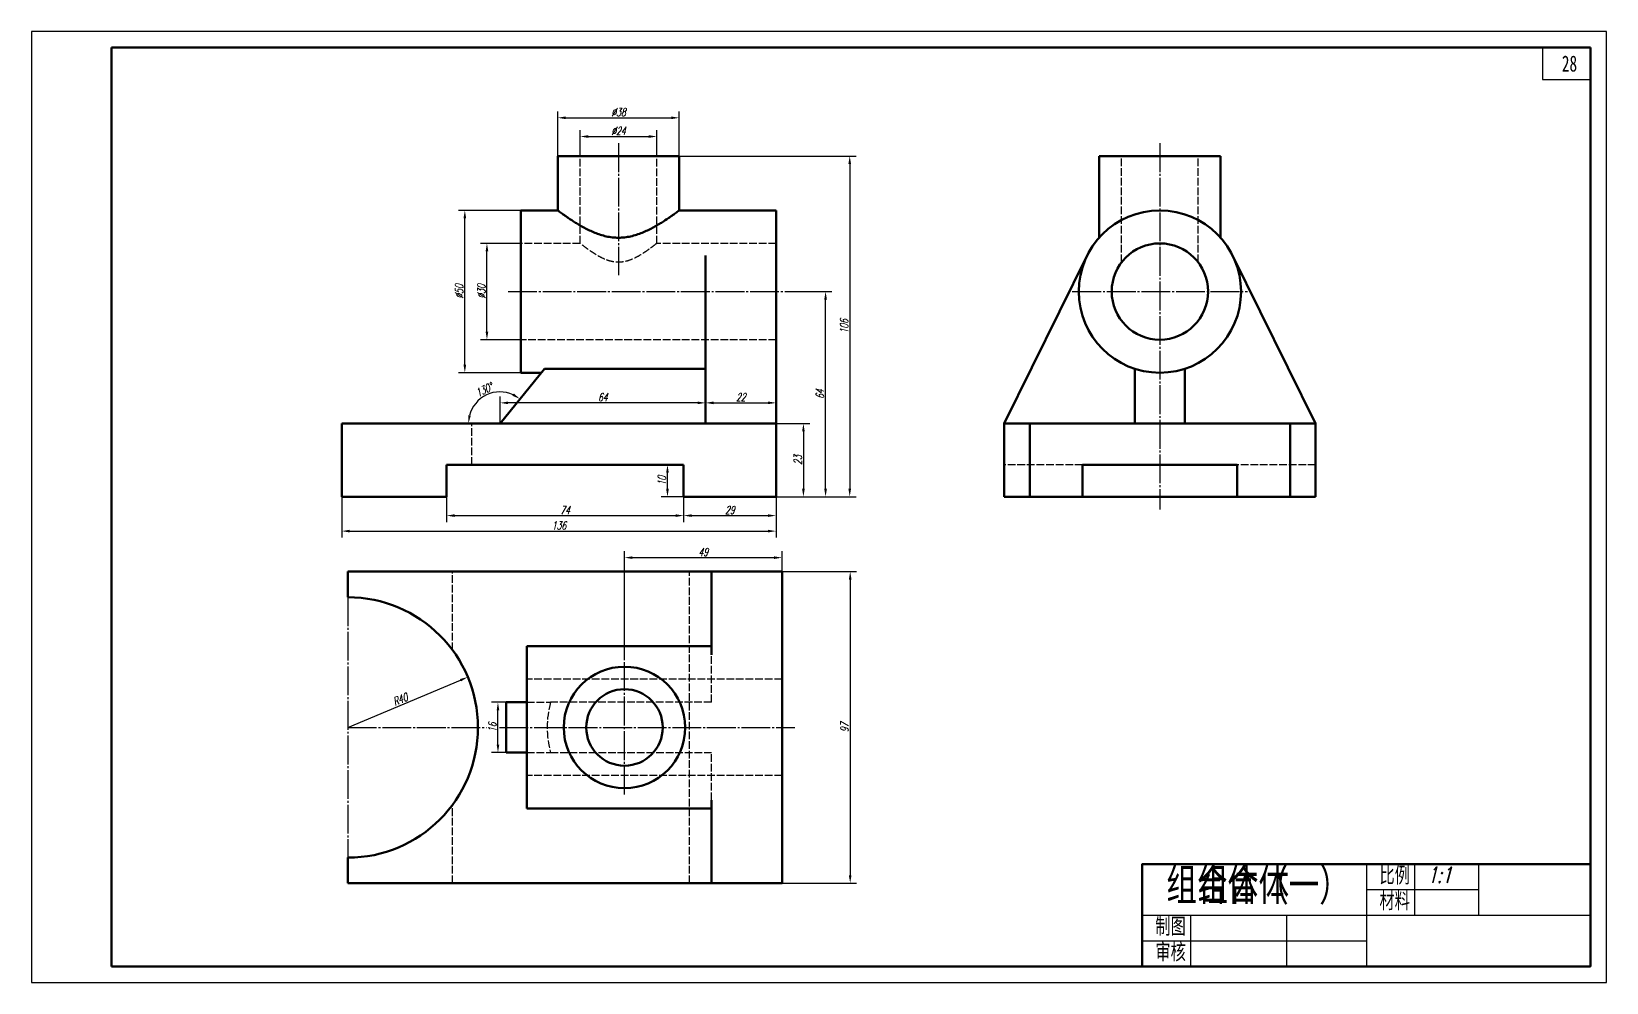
# Model space of a CAD drawing. Header units: millimetres. Extents: x 94 to 2877, y 87 to 1089.
# Drawn here: x 1823 to 2315, y 791.8 to 1088.8 of the extents above; entities that cross this region are included whole.
import ezdxf

# ---------------------------------------------------------------- set-up
doc = ezdxf.new("R2010")
doc.units = ezdxf.units.MM
doc.header["$LTSCALE"] = 0.6
doc.header["$PDMODE"] = 33
doc.header["$PDSIZE"] = 1.5
doc.linetypes.add('myCENTER', pattern=[18, 15, -1, 1, -1])
doc.linetypes.add('myHIDDEN', pattern=[5, 4, -1])
doc.layers.get('Defpoints').update_dxf_attribs({"lineweight": 20})
for name, color, linetype, lineweight in [('答案中心线', 1, 'myCENTER', 25), ('答案尺寸', 1, 'Continuous', 25), ('答案文字', 1, 'Continuous', 25), ('答案标注', 1, 'Continuous', 25), ('答案粗实线', 1, 'Continuous', 50), ('答案细实线', 1, 'Continuous', 25), ('答案虚线', 1, 'myHIDDEN', 25)]:
    doc.layers.add(name, color=color, linetype=linetype, lineweight=lineweight)
doc.styles.add('尺寸文字1-2.5号', font='txt.shx', dxfattribs={"width": 0.7, "oblique": 15, "height": 2.5})
doc.styles.add('标题汉字1-5号', font='', dxfattribs={"width": 0.7, "height": 5})
doc.styles.get('标题汉字1-5号').set_extended_font_data('SimSun')
doc.dimstyles.new('尺寸25', dxfattribs={"dimtxt": 2.5, "dimasz": 2.5, "dimexe": 2, "dimexo": 0, "dimgap": 0.5, "dimtad": 1, "dimdec": 0, "dimdsep": 46, "dimtxsty": '尺寸文字1-2.5号', "dimcen": 0, "dimadec": 0, "dimazin": 0, "dimtfac": 1, "dimtdec": 0, "dimtmove": 0, "dimatfit": 3, "dimfxl": 1, "dimarcsym": 0})
doc.dimstyles.new('尺寸25$4', dxfattribs={"dimtxt": 2.5, "dimasz": 2.5, "dimexe": 1, "dimexo": 0, "dimgap": 0.5, "dimtad": 1, "dimdec": 0, "dimdsep": 46, "dimtxsty": '尺寸文字1-2.5号', "dimcen": 0, "dimadec": 0, "dimazin": 0, "dimtfac": 1, "dimtdec": 0, "dimtmove": 0, "dimatfit": 1, "dimfxl": 1, "dimarcsym": 0})

# ---------------------------------------------------------------- blocks, each defined once
blk = doc.blocks.new('*D113')
at = {"layer": 'Defpoints', "color": 0}
for p in [(1959.34, 887.14), (1921.83, 871.41)]:
    blk.add_point(p, dxfattribs=at)
at = {"layer": '答案尺寸', "color": 0, "lineweight": -2}
blk.add_line((1921.83, 871.41), (1957.03, 886.17), dxfattribs=at)
at = {"layer": '答案尺寸', "color": 0}
blk.add_solid([(1956.87, 886.55), (1957.19, 885.79), (1959.34, 887.14)], dxfattribs=at)
at = {"layer": '答案尺寸', "color": 0, "insert": (1938.22, 880.18), "char_height": 2.5, "attachment_point": 5, "rotation": 22.7447, "style": '尺寸文字1-2.5号'}
blk.add_mtext('R40', dxfattribs=at)
blk = doc.blocks.new('*D114')
at = {"layer": 'Defpoints', "color": 0}
for p in [(2021.69, 953.47), (2026.75, 953.47), (2026.75, 943.47)]:
    blk.add_point(p, dxfattribs=at)
at = {"layer": '答案尺寸', "color": 0, "lineweight": -2}
for p, q in [((2026.75, 953.47), (2019.69, 953.47)), ((2021.69, 945.97), (2021.69, 950.97)), ((2026.75, 943.47), (2019.69, 943.47))]:
    blk.add_line(p, q, dxfattribs=at)
at = {"layer": '答案尺寸', "color": 0}
for points in [[(2021.28, 950.97), (2022.11, 950.97), (2021.69, 953.47)], [(2021.28, 945.97), (2022.11, 945.97), (2021.69, 943.47)]]:
    blk.add_solid(points, dxfattribs=at)
at = {"layer": '答案尺寸', "color": 0, "insert": (2019.94, 948.47), "char_height": 2.5, "attachment_point": 5, "rotation": 90, "style": '尺寸文字1-2.5号'}
blk.add_mtext('10', dxfattribs=at)
blk = doc.blocks.new('*D115')
at = {"layer": 'Defpoints', "color": 0}
for p in [(1952.69, 943.47), (2026.75, 943.47), (2026.75, 937.57)]:
    blk.add_point(p, dxfattribs=at)
at = {"layer": '答案尺寸', "color": 0, "lineweight": -2}
for p, q in [((1952.69, 943.47), (1952.69, 935.57)), ((2026.75, 943.47), (2026.75, 935.57)), ((1955.19, 937.57), (2024.25, 937.57))]:
    blk.add_line(p, q, dxfattribs=at)
at = {"layer": '答案尺寸', "color": 0}
for points in [[(1955.19, 937.99), (1955.19, 937.15), (1952.69, 937.57)], [(2024.25, 937.99), (2024.25, 937.15), (2026.75, 937.57)]]:
    blk.add_solid(points, dxfattribs=at)
at = {"layer": '答案尺寸', "color": 0, "insert": (1989.72, 939.32), "char_height": 2.5, "attachment_point": 5, "style": '尺寸文字1-2.5号'}
blk.add_mtext('74', dxfattribs=at)
blk = doc.blocks.new('*D116')
at = {"layer": 'Defpoints', "color": 0}
for p in [(1919.95, 943.47), (2055.61, 943.47), (2055.61, 932.73)]:
    blk.add_point(p, dxfattribs=at)
at = {"layer": '答案尺寸', "color": 0, "lineweight": -2}
for p, q in [((1919.95, 943.47), (1919.95, 930.73)), ((2055.61, 943.47), (2055.61, 930.73)), ((1922.45, 932.73), (2053.11, 932.73))]:
    blk.add_line(p, q, dxfattribs=at)
at = {"layer": '答案尺寸', "color": 0}
for points in [[(1922.45, 933.15), (1922.45, 932.31), (1919.95, 932.73)], [(2053.11, 933.15), (2053.11, 932.31), (2055.61, 932.73)]]:
    blk.add_solid(points, dxfattribs=at)
at = {"layer": '答案尺寸', "color": 0, "insert": (1987.78, 934.48), "char_height": 2.5, "attachment_point": 5, "style": '尺寸文字1-2.5号'}
blk.add_mtext('136', dxfattribs=at)
blk = doc.blocks.new('*D117')
at = {"layer": 'Defpoints', "color": 0}
for p in [(2055.61, 966.35), (2055.61, 943.47), (2064.16, 943.47)]:
    blk.add_point(p, dxfattribs=at)
at = {"layer": '答案尺寸', "color": 0, "lineweight": -2}
for p, q in [((2055.61, 966.35), (2066.16, 966.35)), ((2064.16, 963.85), (2064.16, 945.97)), ((2055.61, 943.47), (2066.16, 943.47))]:
    blk.add_line(p, q, dxfattribs=at)
at = {"layer": '答案尺寸', "color": 0}
for points in [[(2063.74, 963.85), (2064.58, 963.85), (2064.16, 966.35)], [(2063.74, 945.97), (2064.58, 945.97), (2064.16, 943.47)]]:
    blk.add_solid(points, dxfattribs=at)
at = {"layer": '答案尺寸', "color": 0, "insert": (2062.41, 954.91), "char_height": 2.5, "attachment_point": 5, "rotation": 90, "style": '尺寸文字1-2.5号'}
blk.add_mtext('23', dxfattribs=at)
blk = doc.blocks.new('*D118')
at = {"layer": 'Defpoints', "color": 0}
for p in [(2059.61, 1007.54), (2071.08, 1007.54), (2055.61, 943.47)]:
    blk.add_point(p, dxfattribs=at)
at = {"layer": '答案尺寸', "color": 0, "lineweight": -2}
for p, q in [((2059.61, 1007.54), (2073.08, 1007.54)), ((2071.08, 945.97), (2071.08, 1005.04)), ((2055.61, 943.47), (2073.08, 943.47))]:
    blk.add_line(p, q, dxfattribs=at)
at = {"layer": '答案尺寸', "color": 0}
for points in [[(2070.67, 1005.04), (2071.5, 1005.04), (2071.08, 1007.54)], [(2070.67, 945.97), (2071.5, 945.97), (2071.08, 943.47)]]:
    blk.add_solid(points, dxfattribs=at)
at = {"layer": '答案尺寸', "color": 0, "insert": (2069.33, 975.51), "char_height": 2.5, "attachment_point": 5, "rotation": 90, "style": '尺寸文字1-2.5号'}
blk.add_mtext('64', dxfattribs=at)
blk = doc.blocks.new('*D119')
at = {"layer": 'Defpoints', "color": 0}
for p in [(2025.36, 1049.86), (2056.24, 943.47), (2078.62, 943.47)]:
    blk.add_point(p, dxfattribs=at)
at = {"layer": '答案尺寸', "color": 0, "lineweight": -2}
for p, q in [((2025.36, 1049.86), (2080.62, 1049.86)), ((2078.62, 1047.36), (2078.62, 945.97)), ((2056.24, 943.47), (2080.62, 943.47))]:
    blk.add_line(p, q, dxfattribs=at)
at = {"layer": '答案尺寸', "color": 0}
for points in [[(2078.21, 1047.36), (2079.04, 1047.36), (2078.62, 1049.86)], [(2078.21, 945.97), (2079.04, 945.97), (2078.62, 943.47)]]:
    blk.add_solid(points, dxfattribs=at)
at = {"layer": '答案尺寸', "color": 0, "insert": (2076.87, 996.67), "char_height": 2.5, "attachment_point": 5, "rotation": 90, "style": '尺寸文字1-2.5号'}
blk.add_mtext('106', dxfattribs=at)
blk = doc.blocks.new('*D120')
at = {"layer": 'Defpoints', "color": 0}
for p in [(1965.3, 1022.59), (1975.91, 1022.59), (1975.91, 992.49)]:
    blk.add_point(p, dxfattribs=at)
at = {"layer": '答案尺寸', "color": 0, "lineweight": -2}
for p, q in [((1975.91, 1022.59), (1963.3, 1022.59)), ((1965.3, 994.99), (1965.3, 1020.09)), ((1975.91, 992.49), (1963.3, 992.49))]:
    blk.add_line(p, q, dxfattribs=at)
at = {"layer": '答案尺寸', "color": 0}
for points in [[(1964.88, 1020.09), (1965.71, 1020.09), (1965.3, 1022.59)], [(1964.88, 994.99), (1965.71, 994.99), (1965.3, 992.49)]]:
    blk.add_solid(points, dxfattribs=at)
at = {"layer": '答案尺寸', "color": 0, "insert": (1963.55, 1007.54), "char_height": 2.5, "attachment_point": 5, "rotation": 90, "style": '尺寸文字1-2.5号'}
blk.add_mtext('%%c30', dxfattribs=at)
blk = doc.blocks.new('*D121')
at = {"layer": 'Defpoints', "color": 0}
for p in [(1958.39, 1032.89), (1975.91, 1032.89), (1975.91, 982.19)]:
    blk.add_point(p, dxfattribs=at)
at = {"layer": '答案尺寸', "color": 0, "lineweight": -2}
for p, q in [((1975.91, 1032.89), (1956.39, 1032.89)), ((1958.39, 984.69), (1958.39, 1030.39)), ((1975.91, 982.19), (1956.39, 982.19))]:
    blk.add_line(p, q, dxfattribs=at)
at = {"layer": '答案尺寸', "color": 0}
for points in [[(1957.97, 1030.39), (1958.81, 1030.39), (1958.39, 1032.89)], [(1957.97, 984.69), (1958.81, 984.69), (1958.39, 982.19)]]:
    blk.add_solid(points, dxfattribs=at)
at = {"layer": '答案尺寸', "color": 0, "insert": (1956.64, 1007.54), "char_height": 2.5, "attachment_point": 5, "rotation": 90, "style": '尺寸文字1-2.5号'}
blk.add_mtext('%%c50', dxfattribs=at)
blk = doc.blocks.new('*D122')
at = {"layer": 'Defpoints', "color": 0}
for p in [(2018.33, 1055.96), (1994.44, 1049.86), (2018.33, 1049.86)]:
    blk.add_point(p, dxfattribs=at)
at = {"layer": '答案尺寸', "color": 0, "lineweight": -2}
for p, q in [((1994.44, 1049.86), (1994.44, 1057.96)), ((2018.33, 1049.86), (2018.33, 1057.96)), ((1996.94, 1055.96), (2015.83, 1055.96))]:
    blk.add_line(p, q, dxfattribs=at)
at = {"layer": '答案尺寸', "color": 0}
for points in [[(1996.94, 1056.38), (1996.94, 1055.54), (1994.44, 1055.96)], [(2015.83, 1056.38), (2015.83, 1055.54), (2018.33, 1055.96)]]:
    blk.add_solid(points, dxfattribs=at)
at = {"layer": '答案尺寸', "color": 0, "insert": (2006.39, 1057.71), "char_height": 2.5, "attachment_point": 5, "style": '尺寸文字1-2.5号'}
blk.add_mtext('%%c24', dxfattribs=at)
blk = doc.blocks.new('*D123')
at = {"layer": 'Defpoints', "color": 0}
for p in [(2025.36, 1061.81), (1987.41, 1049.86), (2025.36, 1049.86)]:
    blk.add_point(p, dxfattribs=at)
at = {"layer": '答案尺寸', "color": 0, "lineweight": -2}
for p, q in [((1987.41, 1049.86), (1987.41, 1063.81)), ((2025.36, 1049.86), (2025.36, 1063.81)), ((1989.91, 1061.81), (2022.86, 1061.81))]:
    blk.add_line(p, q, dxfattribs=at)
at = {"layer": '答案尺寸', "color": 0}
for points in [[(1989.91, 1062.23), (1989.91, 1061.4), (1987.41, 1061.81)], [(2022.86, 1062.23), (2022.86, 1061.4), (2025.36, 1061.81)]]:
    blk.add_solid(points, dxfattribs=at)
at = {"layer": '答案尺寸', "color": 0, "insert": (2006.39, 1063.56), "char_height": 2.5, "attachment_point": 5, "style": '尺寸文字1-2.5号'}
blk.add_mtext('%%c38', dxfattribs=at)
blk = doc.blocks.new('*D124')
at = {"layer": 'Defpoints', "color": 0}
for p in [(2057.49, 920.07), (2057.49, 822.75), (2078.77, 822.75)]:
    blk.add_point(p, dxfattribs=at)
at = {"layer": '答案尺寸', "color": 0, "lineweight": -2}
for p, q in [((2057.49, 920.07), (2080.77, 920.07)), ((2078.77, 917.57), (2078.77, 825.25)), ((2057.49, 822.75), (2080.77, 822.75))]:
    blk.add_line(p, q, dxfattribs=at)
at = {"layer": '答案尺寸', "color": 0}
for points in [[(2078.35, 917.57), (2079.19, 917.57), (2078.77, 920.07)], [(2078.35, 825.25), (2079.19, 825.25), (2078.77, 822.75)]]:
    blk.add_solid(points, dxfattribs=at)
at = {"layer": '答案尺寸', "color": 0, "insert": (2077.02, 871.41), "char_height": 2.5, "attachment_point": 5, "rotation": 90, "style": '尺寸文字1-2.5号'}
blk.add_mtext('97', dxfattribs=at)
blk = doc.blocks.new('*D125')
at = {"layer": 'Defpoints', "color": 0}
for p in [(1968.74, 879.26), (1971.27, 879.26), (1971.27, 863.56)]:
    blk.add_point(p, dxfattribs=at)
at = {"layer": '答案尺寸', "color": 0, "lineweight": -2}
for p, q in [((1971.27, 879.26), (1966.74, 879.26)), ((1968.74, 866.06), (1968.74, 876.76)), ((1971.27, 863.56), (1966.74, 863.56))]:
    blk.add_line(p, q, dxfattribs=at)
at = {"layer": '答案尺寸', "color": 0}
for points in [[(1968.33, 876.76), (1969.16, 876.76), (1968.74, 879.26)], [(1968.33, 866.06), (1969.16, 866.06), (1968.74, 863.56)]]:
    blk.add_solid(points, dxfattribs=at)
at = {"layer": '答案尺寸', "color": 0, "insert": (1966.99, 871.41), "char_height": 2.5, "attachment_point": 5, "rotation": 90, "style": '尺寸文字1-2.5号'}
blk.add_mtext('16', dxfattribs=at)
blk = doc.blocks.new('*D126')
at = {"layer": 'Defpoints', "color": 0}
for p in [(2055.61, 972.78), (2033.59, 966.35), (2055.61, 966.35)]:
    blk.add_point(p, dxfattribs=at)
at = {"layer": '答案尺寸', "color": 0, "lineweight": -2}
for p, q in [((2033.59, 966.35), (2033.59, 974.78)), ((2055.61, 966.35), (2055.61, 974.78)), ((2036.09, 972.78), (2053.11, 972.78))]:
    blk.add_line(p, q, dxfattribs=at)
at = {"layer": '答案尺寸', "color": 0}
for points in [[(2036.09, 973.2), (2036.09, 972.37), (2033.59, 972.78)], [(2053.11, 973.2), (2053.11, 972.37), (2055.61, 972.78)]]:
    blk.add_solid(points, dxfattribs=at)
at = {"layer": '答案尺寸', "color": 0, "insert": (2044.6, 974.53), "char_height": 2.5, "attachment_point": 5, "style": '尺寸文字1-2.5号'}
blk.add_mtext('22', dxfattribs=at)
blk = doc.blocks.new('*D127')
at = {"layer": 'Defpoints', "color": 0}
for p in [(1969.39, 972.78), (1969.39, 966.35), (2033.59, 966.35)]:
    blk.add_point(p, dxfattribs=at)
at = {"layer": '答案尺寸', "color": 0, "lineweight": -2}
for p, q in [((1969.39, 966.35), (1969.39, 974.78)), ((2033.59, 966.35), (2033.59, 974.78)), ((2031.09, 972.78), (1971.89, 972.78))]:
    blk.add_line(p, q, dxfattribs=at)
at = {"layer": '答案尺寸', "color": 0}
for points in [[(1971.89, 973.2), (1971.89, 972.37), (1969.39, 972.78)], [(2031.09, 973.2), (2031.09, 972.37), (2033.59, 972.78)]]:
    blk.add_solid(points, dxfattribs=at)
at = {"layer": '答案尺寸', "color": 0, "insert": (2001.49, 974.53), "char_height": 2.5, "attachment_point": 5, "style": '尺寸文字1-2.5号'}
blk.add_mtext('64', dxfattribs=at)
blk = doc.blocks.new('*D128')
at = {"layer": 'Defpoints', "color": 0}
for p in [(2057.49, 924.44), (2057.49, 920.07), (2008.26, 892.39)]:
    blk.add_point(p, dxfattribs=at)
at = {"layer": '答案尺寸', "color": 0, "lineweight": -2}
for p, q in [((2008.26, 892.39), (2008.26, 926.44)), ((2057.49, 920.07), (2057.49, 926.44)), ((2010.76, 924.44), (2054.99, 924.44))]:
    blk.add_line(p, q, dxfattribs=at)
at = {"layer": '答案尺寸', "color": 0}
for points in [[(2010.76, 924.85), (2010.76, 924.02), (2008.26, 924.44)], [(2054.99, 924.85), (2054.99, 924.02), (2057.49, 924.44)]]:
    blk.add_solid(points, dxfattribs=at)
at = {"layer": '答案尺寸', "color": 0, "insert": (2032.88, 926.19), "char_height": 2.5, "attachment_point": 5, "style": '尺寸文字1-2.5号'}
blk.add_mtext('49', dxfattribs=at)
blk = doc.blocks.new('*D129')
at = {"layer": 'Defpoints', "color": 0}
for p in [(2026.75, 943.47), (2055.61, 943.47), (2055.61, 937.57)]:
    blk.add_point(p, dxfattribs=at)
at = {"layer": '答案尺寸', "color": 0, "lineweight": -2}
for p, q in [((2026.75, 943.47), (2026.75, 935.57)), ((2055.61, 943.47), (2055.61, 935.57)), ((2029.25, 937.57), (2053.11, 937.57))]:
    blk.add_line(p, q, dxfattribs=at)
at = {"layer": '答案尺寸', "color": 0}
for points in [[(2029.25, 937.99), (2029.25, 937.15), (2026.75, 937.57)], [(2053.11, 937.99), (2053.11, 937.15), (2055.61, 937.57)]]:
    blk.add_solid(points, dxfattribs=at)
at = {"layer": '答案尺寸', "color": 0, "insert": (2041.18, 939.32), "char_height": 2.5, "attachment_point": 5, "style": '尺寸文字1-2.5号'}
blk.add_mtext('29', dxfattribs=at)
blk = doc.blocks.new('*D137')
at = {"layer": 'Defpoints', "color": 0}
for p in [(1983.26, 983.44), (1968.71, 976.2), (1919.95, 966.35), (1969.39, 966.35), (2033.59, 966.35)]:
    blk.add_point(p, dxfattribs=at)
at = {"layer": '答案尺寸', "color": 0, "lineweight": -2}
blk.add_arc((1969.39, 966.35), 9.87, 65.4921, 165.4483, dxfattribs=at)
at = {"layer": '答案尺寸', "color": 0}
for points in [[(1973.71, 975.69), (1973.27, 974.98), (1975.61, 974.02)], [(1960.25, 968.78), (1959.43, 968.88), (1959.52, 966.35)]]:
    blk.add_solid(points, dxfattribs=at)
at = {"layer": '答案尺寸', "color": 0, "insert": (1964.4, 976.84), "char_height": 2.5, "attachment_point": 5, "rotation": 25.4702, "style": '尺寸文字1-2.5号'}
blk.add_mtext('130%%d', dxfattribs=at)

msp = doc.modelspace()

# ---------------------------------------------------------------- linework, layer by layer
at = {"layer": '答案中心线'}
for p, q in [((2006.388, 1053.86), (2006.388, 1012.692)), ((2175.507, 1053.86), (2175.507, 939.473)), ((1971.907, 1007.541), (2059.614, 1007.541)), ((2148.158, 1007.541), (2202.856, 1007.541)), ((1921.828, 912.083), (1921.828, 830.742)), ((2008.263, 850.438), (2008.263, 892.386)), ((1921.828, 871.412), (1965.174, 871.412)), ((1969.222, 871.412), (2061.49, 871.412))]:
    msp.add_line(p, q, dxfattribs=at)
at = {"layer": '答案粗实线'}
for p, q in [((2310.027, 1083.758), (1848.027, 1083.758)), ((1848.027, 1083.758), (1848.027, 796.758)), ((2310.027, 796.758), (2310.027, 1083.758)), ((1921.828, 920.073), (1921.828, 912.083)), ((2035.462, 920.073), (1921.828, 920.073)), ((2057.49, 920.073), (2035.462, 920.073)), ((2035.462, 920.073), (2035.462, 894.133)), ((2057.49, 894.133), (2057.49, 920.073)), ((1977.782, 896.761), (1977.782, 846.063)), ((1977.782, 896.761), (2035.462, 896.761)), ((2057.49, 848.692), (2057.49, 894.133)), ((1971.267, 863.565), (1971.267, 879.26)), ((1971.267, 879.26), (1977.782, 879.26)), ((1971.267, 863.565), (1977.782, 863.565)), ((2035.462, 848.692), (2035.462, 822.752)), ((2057.49, 822.752), (2057.49, 848.692)), ((1977.782, 846.063), (2035.462, 846.063)), ((1921.828, 830.742), (1921.828, 822.752)), ((2035.462, 822.752), (1921.828, 822.752)), ((2057.49, 822.752), (2035.462, 822.752)), ((1848.027, 796.758), (2310.027, 796.758))]:
    msp.add_line(p, q, dxfattribs=at)
at = {"layer": '答案粗实线', "extrusion": (0, 1, 0)}
for p, q in [((2025.362, 1049.86), (1987.414, 1049.86)), ((1987.414, 1032.89), (1987.414, 1049.86)), ((2025.362, 1032.89), (2025.362, 1049.86)), ((2194.481, 1049.86), (2156.533, 1049.86)), ((2156.533, 1024.351), (2156.533, 1049.86)), ((2194.481, 1024.351), (2194.481, 1049.86)), ((1975.907, 1032.89), (1975.907, 1007.541)), ((1975.907, 1032.89), (1987.414, 1032.89)), ((2025.362, 1032.89), (2055.614, 1032.89)), ((2055.614, 1018.782), (2055.614, 1032.89)), ((2033.586, 1018.782), (2033.586, 966.352)), ((2055.614, 966.352), (2055.614, 1018.782)), ((2126.846, 966.352), (2152.787, 1018.782)), ((2198.227, 1018.782), (2224.168, 966.352)), ((1975.907, 1007.541), (1975.907, 982.192)), ((1969.392, 966.352), (1983.257, 983.437)), ((1975.907, 982.192), (1982.246, 982.192)), ((1983.257, 983.437), (2033.586, 983.437)), ((2167.659, 966.352), (2167.659, 983.437)), ((2183.355, 966.352), (2183.355, 983.437)), ((1919.952, 966.352), (1919.952, 943.473)), ((2033.586, 966.352), (1919.952, 966.352)), ((2055.614, 966.352), (2033.586, 966.352)), ((2055.614, 943.473), (2055.614, 966.352)), ((2126.846, 943.473), (2126.846, 966.352)), ((2126.846, 966.352), (2134.837, 966.352)), ((2134.837, 966.352), (2216.178, 966.352)), ((2134.837, 943.473), (2134.837, 966.352)), ((2216.178, 966.352), (2224.168, 966.352)), ((2216.178, 966.352), (2216.178, 943.473)), ((2224.168, 966.352), (2224.168, 943.473)), ((1952.692, 953.473), (2026.749, 953.473)), ((1952.692, 943.473), (1952.692, 953.473)), ((2026.749, 953.473), (2026.749, 943.473)), ((2151.379, 953.473), (2199.636, 953.473)), ((2151.379, 943.473), (2151.379, 953.473)), ((2199.636, 953.473), (2199.636, 943.473)), ((1952.692, 943.473), (1919.952, 943.473)), ((2055.614, 943.473), (2026.749, 943.473)), ((2134.837, 943.473), (2126.846, 943.473)), ((2151.379, 943.473), (2134.837, 943.473)), ((2199.636, 943.473), (2151.379, 943.473)), ((2216.178, 943.473), (2199.636, 943.473)), ((2224.168, 943.473), (2216.178, 943.473))]:
    msp.add_line(p, q, dxfattribs=at)
at = {"layer": '答案粗实线'}
msp.add_lwpolyline([(2170.027, 796.758), (2310.027, 796.758), (2310.027, 828.758), (2170.027, 828.758)], close=True, dxfattribs=at)
for centre, radius in [((2175.507, 1007.541), 25.349), ((2175.507, 1007.541), 15.048), ((2008.263, 871.412), 18.974), ((2008.263, 871.412), 11.947)]:
    msp.add_circle(centre, radius, dxfattribs=at)
msp.add_arc((1921.828, 871.412), 40.67, 270, 90, dxfattribs=at)
for points, knots in [([(2006.388, 1024.351), (2005.751, 1024.351), (2005.113, 1024.387), (2003.844, 1024.53), (2003.214, 1024.637), (2001.346, 1025.049), (2000.133, 1025.446), (1997.831, 1026.374), (1996.74, 1026.904), (1995.226, 1027.714), (1994.742, 1027.987), (1993.821, 1028.526), (1993.384, 1028.791), (1992.165, 1029.552), (1991.396, 1030.059), (1990.365, 1030.763), (1990.041, 1030.987), (1989.443, 1031.408), (1989.169, 1031.604), (1988.675, 1031.96), (1988.456, 1032.12), (1988.078, 1032.397), (1987.92, 1032.514), (1987.666, 1032.702), (1987.571, 1032.773), (1987.445, 1032.867), (1987.414, 1032.89), (1987.414, 1032.89)], [0, 0, 0, 0, 2.5429311, 2.5429311, 5.0858622, 5.0858622, 10.1717245, 10.1717245, 15.2575867, 15.2575867, 17.8005179, 17.8005179, 20.343449, 20.343449, 25.3235702, 25.3235702, 27.8136308, 27.8136308, 30.3036915, 30.3036915, 32.7937521, 32.7937521, 35.2838127, 35.2838127, 37.7738734, 37.7738734, 40.263934, 40.263934, 40.263934, 40.263934]), ([(2025.362, 1032.89), (2025.362, 1032.89), (2025.331, 1032.867), (2025.205, 1032.773), (2025.11, 1032.702), (2024.857, 1032.514), (2024.698, 1032.397), (2024.32, 1032.12), (2024.101, 1031.96), (2023.608, 1031.604), (2023.333, 1031.408), (2022.735, 1030.987), (2022.411, 1030.763), (2021.38, 1030.059), (2020.612, 1029.552), (2019.393, 1028.791), (2018.955, 1028.526), (2018.034, 1027.987), (2017.55, 1027.714), (2016.037, 1026.904), (2014.945, 1026.374), (2012.643, 1025.446), (2011.431, 1025.049), (2009.563, 1024.637), (2008.932, 1024.53), (2007.663, 1024.387), (2007.025, 1024.351), (2006.388, 1024.351)], [120.7918019, 120.7918019, 120.7918019, 120.7918019, 123.2818626, 123.2818626, 125.7719232, 125.7719232, 128.2619838, 128.2619838, 130.7520444, 130.7520444, 133.2421051, 133.2421051, 135.7321657, 135.7321657, 140.7122869, 140.7122869, 143.2552181, 143.2552181, 145.7981492, 145.7981492, 150.8840114, 150.8840114, 155.9698737, 155.9698737, 158.5128048, 158.5128048, 161.0557359, 161.0557359, 161.0557359, 161.0557359])]:
    msp.add_open_spline(points, degree=3, knots=knots, dxfattribs=at)
at = {"layer": '答案细实线'}
for p, q in [((2295.027, 1083.758), (2295.027, 1073.758)), ((2295.027, 1073.758), (2310.027, 1073.758)), ((2240.027, 828.758), (2240.027, 796.758)), ((2255.027, 828.758), (2255.027, 812.758)), ((2275.027, 828.758), (2275.027, 812.758)), ((2240.027, 820.758), (2275.027, 820.758)), ((2170.027, 812.758), (2310.027, 812.758)), ((2185.027, 812.758), (2185.027, 796.758)), ((2215.027, 812.758), (2215.027, 796.758)), ((2170.027, 804.758), (2240.027, 804.758))]:
    msp.add_line(p, q, dxfattribs=at)
msp.add_lwpolyline([(1823.027, 791.758), (2315.027, 791.758), (2315.027, 1088.758), (1823.027, 1088.758)], close=True, dxfattribs=at)
at = {"layer": '答案虚线', "extrusion": (0, 1, 0)}
for p, q in [((1994.442, 1022.589), (1994.442, 1049.86)), ((2018.335, 1022.589), (2018.335, 1049.86)), ((2163.561, 1016.692), (2163.561, 1049.86)), ((2187.454, 1016.692), (2187.454, 1049.86)), ((1994.442, 1022.589), (1975.907, 1022.589)), ((2055.614, 1022.589), (2018.335, 1022.589)), ((2055.614, 992.493), (1975.907, 992.493)), ((1960.623, 953.473), (1960.623, 966.352)), ((2151.379, 953.473), (2126.846, 953.473)), ((2224.168, 953.473), (2199.636, 953.473))]:
    msp.add_line(p, q, dxfattribs=at)
at = {"layer": '答案虚线'}
for p, q in [((1954.568, 895.541), (1954.568, 920.073)), ((2028.624, 822.752), (2028.624, 920.073)), ((2035.462, 879.26), (2035.462, 894.133)), ((2057.49, 886.461), (1977.782, 886.461)), ((1977.782, 879.26), (1985.132, 879.26)), ((2035.462, 879.26), (1985.132, 879.26)), ((1977.782, 863.565), (1985.132, 863.565)), ((1985.132, 863.565), (2035.462, 863.565)), ((2035.462, 848.692), (2035.462, 863.565)), ((2057.49, 856.364), (1977.782, 856.364)), ((1954.568, 822.752), (1954.568, 847.284))]:
    msp.add_line(p, q, dxfattribs=at)
msp.add_ellipse((2004.692, 871.412), major_axis=(0, 25.349), ratio=0.8115075, start_param=1.256034, end_param=1.8855586, dxfattribs=at)
msp.add_open_spline([(2018.335, 1022.589), (2018.335, 1022.589), (2018.315, 1022.574), (2018.235, 1022.51), (2018.175, 1022.463), (2017.933, 1022.272), (2017.691, 1022.082), (2017.067, 1021.603), (2016.685, 1021.314), (2015.822, 1020.68), (2015.34, 1020.337), (2014.316, 1019.642), (2013.734, 1019.264), (2012.467, 1018.515), (2011.783, 1018.144), (2010.341, 1017.488), (2009.581, 1017.203), (2008.404, 1016.904), (2008.006, 1016.825), (2007.202, 1016.719), (2006.796, 1016.692), (2005.981, 1016.692), (2005.575, 1016.719), (2004.77, 1016.825), (2004.372, 1016.904), (2003.196, 1017.203), (2002.436, 1017.488), (2000.993, 1018.144), (2000.309, 1018.515), (1999.043, 1019.264), (1998.46, 1019.642), (1997.437, 1020.337), (1996.955, 1020.68), (1996.091, 1021.314), (1995.709, 1021.603), (1995.086, 1022.082), (1994.843, 1022.272), (1994.602, 1022.463), (1994.541, 1022.51), (1994.461, 1022.574), (1994.442, 1022.589), (1994.442, 1022.589)], degree=3, knots=[25.6405467, 25.6405467, 25.6405467, 25.6405467, 27.2189809, 27.2189809, 28.7974151, 28.7974151, 31.9542836, 31.9542836, 35.111152, 35.111152, 38.2680204, 38.2680204, 41.5212887, 41.5212887, 44.7745569, 44.7745569, 48.0278252, 48.0278252, 49.6544593, 49.6544593, 51.2810934, 51.2810934, 52.9077276, 52.9077276, 54.5343617, 54.5343617, 57.7876299, 57.7876299, 61.0408982, 61.0408982, 64.2941664, 64.2941664, 67.4510349, 67.4510349, 70.6079033, 70.6079033, 73.7647717, 73.7647717, 75.3432059, 75.3432059, 76.9216401, 76.9216401, 76.9216401, 76.9216401], dxfattribs=at)

# ---------------------------------------------------------------- texts
at = {"layer": '答案文字', "style": '标题汉字1-5号', "width": 0.7}
msp.add_text('28', height=5, dxfattribs=at).set_placement((2301.083, 1076.254))
at = {"layer": '答案标注', "attachment_point": 1}
for s, insert, char_height, width, style in [('{\\fSimSun|b0|i0|c134|p54;组合体（一）}', (2177.553, 827.33), 10, 59.26004, '标题汉字1-5号'), ('{\\fSimSun|b0|i0|c134|p54;组合体}', (2187.236, 827.33), 10, 59.26004, '标题汉字1-5号'), ('比例', (2244.081, 827.877), 5, 15, '标题汉字1-5号'), ('1:1', (2259.081, 827.877), 5, 15, '尺寸文字1-2.5号'), ('材料', (2244.081, 819.877), 5, 15, '标题汉字1-5号'), ('制图', (2174.081, 811.877), 5, 15, '标题汉字1-5号'), ('审核', (2174.081, 803.877), 5, 15, '标题汉字1-5号')]:
    msp.add_mtext(s, dxfattribs=dict(at, insert=insert, char_height=char_height, width=width, style=style))

# ---------------------------------------------------------------- dimensions: what is measured, and where the dimension line sits
at = {"layer": '答案尺寸'}
for base, p1, p2, text, picture, middle in [((2025.362, 1061.814), (1987.414, 1049.86), (2025.362, 1049.86), '%%c38', '*D123', (2006.388, 1063.564)), ((2018.335, 1055.961), (1994.442, 1049.86), (2018.335, 1049.86), '%%c24', '*D122', (2006.388, 1057.711)), ((1969.392, 972.784), (2033.586, 966.352), (1969.392, 966.352), '64', '*D127', (2001.489, 974.534)), ((2055.614, 972.784), (2033.586, 966.352), (2055.614, 966.352), '22', '*D126', (2044.6, 974.534)), ((2026.749, 937.57), (1952.692, 943.473), (2026.749, 943.473), '74', '*D115', (1989.72, 939.32)), ((2055.614, 937.57), (2026.749, 943.473), (2055.614, 943.473), '29', '*D129', (2041.182, 939.32)), ((2057.49, 924.437), (2008.263, 892.386), (2057.49, 920.073), '49', '*D128', (2032.877, 926.187))]:
    dim = msp.add_linear_dim(base=base, p1=p1, p2=p2, text=text, dimstyle='尺寸25', dxfattribs=at)
    dim.commit()
    dim.dimension.update_dxf_attribs({"geometry": picture, "text_midpoint": middle})
for base, p1, p2, text, picture, middle in [((2078.622, 943.473), (2025.362, 1049.86), (2056.239, 943.473), '106', '*D119', (2076.872, 996.666)), ((1958.389, 1032.89), (1975.907, 982.192), (1975.907, 1032.89), '%%c50', '*D121', (1956.639, 1007.541)), ((1965.298, 1022.589), (1975.907, 992.493), (1975.907, 1022.589), '%%c30', '*D120', (1963.548, 1007.541)), ((2071.083, 1007.541), (2055.614, 943.473), (2059.614, 1007.541), '64', '*D118', (2069.333, 975.507)), ((2064.161, 943.473), (2055.614, 966.352), (2055.614, 943.473), '23', '*D117', (2062.411, 954.913)), ((2021.694, 953.473), (2026.749, 943.473), (2026.749, 953.473), '10', '*D114', (2019.944, 948.473)), ((2078.769, 822.752), (2057.49, 920.073), (2057.49, 822.752), '97', '*D124', (2077.019, 871.412)), ((1968.743, 879.26), (1971.267, 863.565), (1971.267, 879.26), '16', '*D125', (1966.993, 871.412))]:
    dim = msp.add_linear_dim(base=base, p1=p1, p2=p2, angle=90, text=text, dimstyle='尺寸25', dxfattribs=at)
    dim.commit()
    dim.dimension.update_dxf_attribs({"geometry": picture, "text_midpoint": middle})
dim = msp.add_angular_dim_2l(base=(1968.71, 976.199), line1=((1969.392, 966.352), (1983.257, 983.437)), line2=((2033.586, 966.352), (1919.952, 966.352)), text='130%%d', dimstyle='尺寸25', dxfattribs=at)
dim.commit()
dim.dimension.update_dxf_attribs({"geometry": '*D137', "text_midpoint": (1964.395, 976.843)})
dim = msp.add_linear_dim(base=(2055.614, 932.73), p1=(1919.952, 943.473), p2=(2055.614, 943.473), text='136', dimstyle='尺寸25', dxfattribs=at)
dim.commit()
dim.dimension.update_dxf_attribs({"geometry": '*D116', "text_midpoint": (1987.783, 932.73), "dimtype": 160})
dim = msp.add_radius_dim(center=(1921.828, 871.412), mpoint=(1959.335, 887.137), text='R40', dimstyle='尺寸25$4', dxfattribs=at)
dim.commit()
dim.dimension.update_dxf_attribs({"geometry": '*D113', "text_midpoint": (1938.899, 878.569), "dimtype": 164})

doc.saveas('drawing.dxf')
